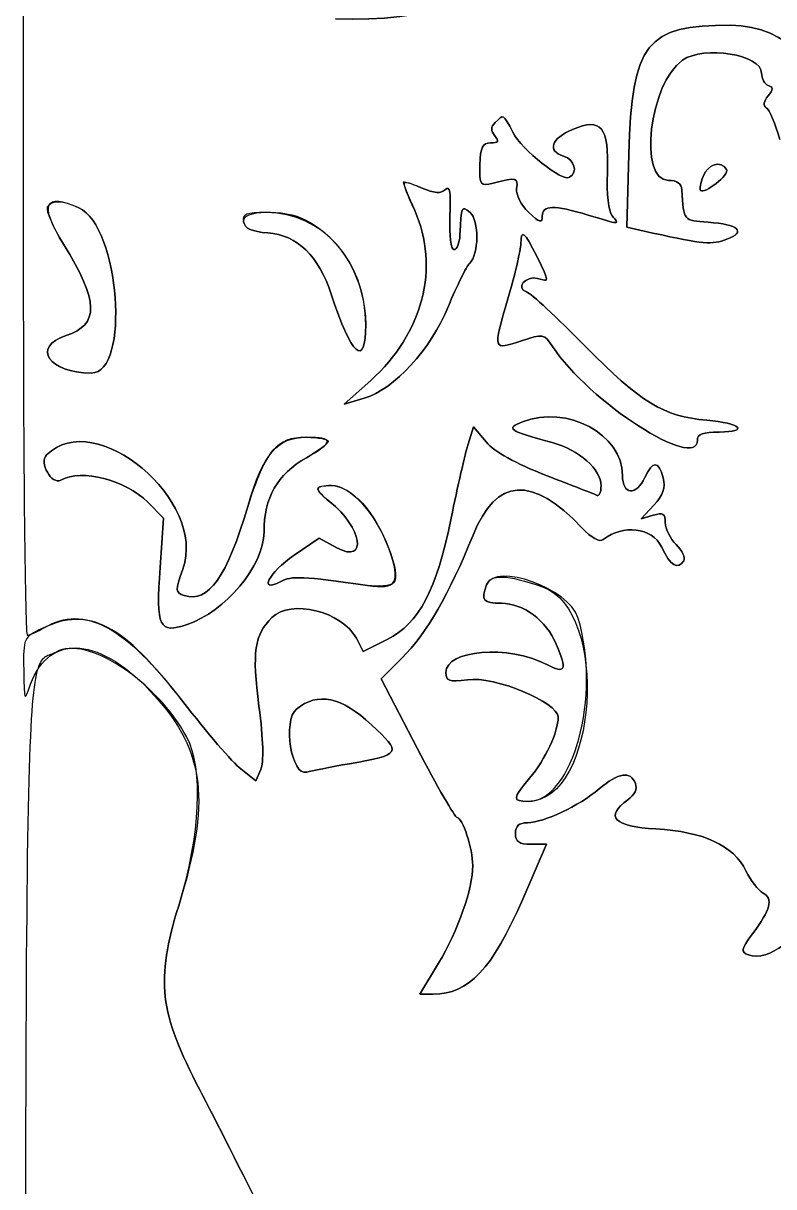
# Model space of a CAD drawing. Extents: x 0 to 106, y 0 to 59.
# Drawn here: x 0 to 6.19, y 14.62 to 24.21 of the extents above; entities that cross this region are included whole.
import ezdxf

# ---------------------------------------------------------------- set-up
doc = ezdxf.new("R2010")
doc.units = 0
doc.layers.get('0').update_dxf_attribs({"linetype": 'CONTINUOUS'})

msp = doc.modelspace()

# ---------------------------------------------------------------- linework, layer by layer
at = {"color": 7}
for p, q in [((0, 25.45679), (0, 22.310104)), ((4.991094, 23.126872), (4.97469, 22.525739)), ((4.97469, 22.525739), (4.991094, 23.126872)), ((4.97469, 22.525739), (5.188209, 22.478379)), ((5.188209, 22.478379), (4.97469, 22.525739)), ((2.863847, 21.264472), (2.645301, 21.067887)), ((2.645301, 21.067887), (2.863847, 21.264472)), ((2.645301, 21.067887), (2.81093, 21.118157)), ((2.81093, 21.118157), (2.645301, 21.067887)), ((3.710777, 20.882414), (3.666592, 20.739539)), ((3.666592, 20.739539), (3.710777, 20.882414)), ((3.816081, 20.757001), (3.710777, 20.882414)), ((3.710777, 20.882414), (3.816081, 20.757001)), ((1.026847, 20.260115), (1.156757, 20.130469)), ((1.156757, 20.130469), (1.026847, 20.260115)), ((5.093223, 20.122796), (5.197734, 20.236037)), ((5.197734, 20.236037), (5.093223, 20.122796)), ((1.156757, 20.130469), (1.128447, 19.724069)), ((1.128447, 19.724069), (1.156757, 20.130469)), ((5.192442, 20.153488), (5.093223, 20.122796)), ((5.093223, 20.122796), (5.192442, 20.153488)), ((2.439191, 19.963782), (2.233875, 19.82514)), ((2.233875, 19.82514), (2.439191, 19.963782)), ((2.584976, 19.885465), (2.439191, 19.963782)), ((2.439191, 19.963782), (2.584976, 19.885465)), ((2.802728, 19.031126), (2.745314, 19.140928)), ((2.745314, 19.140928), (2.802728, 19.031126)), ((2.999842, 19.130345), (2.802728, 19.031126)), ((2.802728, 19.031126), (2.999842, 19.130345)), ((2.950365, 18.80676), (3.121286, 18.977681)), ((3.121286, 18.977681), (2.950365, 18.80676)), ((3.247228, 18.235525), (2.950365, 18.80676)), ((2.950365, 18.80676), (3.247228, 18.235525)), ((1.916375, 17.966709), (1.793079, 18.063546)), ((1.793079, 18.063546), (1.916375, 17.966709)), ((1.957385, 18.058784), (1.916375, 17.966709)), ((1.916375, 17.966709), (1.957385, 18.058784)), ((4.312439, 17.443893), (4.116383, 16.992514)), ((4.116383, 16.992514), (4.312439, 17.443893)), ((4.184645, 17.443893), (4.312439, 17.443893)), ((4.312439, 17.443893), (4.184645, 17.443893)), ((3.269717, 16.209084), (3.422382, 16.462819)), ((3.422382, 16.462819), (3.269717, 16.209084)), ((3.378725, 16.209084), (3.269717, 16.209084)), ((3.269717, 16.209084), (3.378725, 16.209084))]:
    msp.add_line(p, q, dxfattribs=at)
for points in [[(2.572276, 24.241825), (4.088072, 24.180971), (4.826524, 25.059651), (4.083839, 26.04046)], [(4.083839, 26.04046), (4.826524, 25.059651), (4.088072, 24.180971), (2.572276, 24.241825)], [(5.829293, 24.189702), (5.135292, 24.193141), (5.015701, 24.041271), (4.991094, 23.126872)], [(4.991094, 23.126872), (5.015701, 24.041271), (5.135292, 24.193141), (5.829293, 24.189702)], [(6.476464, 23.474269), (6.652676, 23.80394), (6.306072, 24.187321), (5.829293, 24.189702)], [(5.829293, 24.189702), (6.306072, 24.187321), (6.652676, 23.80394), (6.476464, 23.474269)], [(5.434006, 23.901835), (5.610748, 24.02566), (6.08541, 23.948137), (6.08541, 23.795473)], [(6.08541, 23.795473), (6.08541, 23.948137), (5.610748, 24.02566), (5.434006, 23.901835)], [(5.318648, 22.91203), (5.066236, 22.91203), (5.159369, 23.709484), (5.434006, 23.901835)], [(5.434006, 23.901835), (5.159369, 23.709484), (5.066236, 22.91203), (5.318648, 22.91203)], [(6.08541, 23.795473), (6.08541, 23.750229), (6.110281, 23.704721), (6.140443, 23.694402)], [(6.140443, 23.694402), (6.110281, 23.704721), (6.08541, 23.750229), (6.08541, 23.795473)], [(6.140443, 23.694402), (6.184099, 23.67985), (6.183835, 23.661594), (6.138326, 23.606561)], [(6.138326, 23.606561), (6.183835, 23.661594), (6.184099, 23.67985), (6.140443, 23.694402)], [(6.138326, 23.606561), (6.102872, 23.563434), (6.097581, 23.526921), (6.124568, 23.510253)], [(6.124568, 23.510253), (6.097581, 23.526921), (6.102872, 23.563434), (6.138326, 23.606561)], [(6.124568, 23.510253), (6.148381, 23.4957), (6.198651, 23.377432), (6.236487, 23.247522)], [(6.236487, 23.247522), (6.198651, 23.377432), (6.148381, 23.4957), (6.124568, 23.510253)], [(3.890429, 23.389338), (3.852594, 23.351238), (3.851535, 23.321605), (3.886989, 23.279007)], [(3.886989, 23.279007), (3.851535, 23.321605), (3.852594, 23.351238), (3.890429, 23.389338)], [(4.03542, 23.307847), (3.956575, 23.459982), (3.959485, 23.458394), (3.890429, 23.389338)], [(3.890429, 23.389338), (3.959485, 23.458394), (3.956575, 23.459982), (4.03542, 23.307847)], [(4.814088, 22.973943), (4.828111, 23.354678), (4.766728, 23.431142), (4.528339, 23.331394)], [(4.528339, 23.331394), (4.766728, 23.431142), (4.828111, 23.354678), (4.814088, 22.973943)], [(4.503468, 22.93743), (4.442085, 22.899595), (4.111091, 23.161532), (4.03542, 23.307847)], [(4.03542, 23.307847), (4.111091, 23.161532), (4.442085, 22.899595), (4.503468, 22.93743)], [(4.528339, 23.331394), (4.35001, 23.257047), (4.315614, 23.154388), (4.453726, 23.110468)], [(4.453726, 23.110468), (4.315614, 23.154388), (4.35001, 23.257047), (4.528339, 23.331394)], [(3.852064, 23.220534), (3.78486, 23.220534), (3.767927, 23.186138), (3.764223, 23.040882)], [(3.764223, 23.040882), (3.767927, 23.186138), (3.78486, 23.220534), (3.852064, 23.220534)], [(3.886989, 23.279007), (3.924296, 23.234028), (3.916358, 23.220534), (3.852064, 23.220534)], [(3.852064, 23.220534), (3.916358, 23.220534), (3.924296, 23.234028), (3.886989, 23.279007)], [(4.453726, 23.110468), (4.543949, 23.081893), (4.573053, 22.980293), (4.503468, 22.93743)], [(4.503468, 22.93743), (4.573053, 22.980293), (4.543949, 23.081893), (4.453726, 23.110468)], [(3.764223, 23.040882), (3.75946, 22.868374), (3.763958, 22.862289), (3.874289, 22.889805)], [(3.874289, 22.889805), (3.763958, 22.862289), (3.75946, 22.868374), (3.764223, 23.040882)], [(5.582173, 22.828687), (5.613923, 22.793762), (5.822679, 22.961507), (5.797543, 23.001989)], [(5.797543, 23.001989), (5.822679, 22.961507), (5.613923, 22.793762), (5.582173, 22.828687)], [(5.797543, 23.001989), (5.750448, 23.078188), (5.642233, 23.046174), (5.604133, 22.945103)], [(5.604133, 22.945103), (5.642233, 23.046174), (5.750448, 23.078188), (5.797543, 23.001989)], [(3.226326, 22.664116), (3.106205, 22.93452), (3.103559, 22.92473), (3.280565, 22.850647)], [(3.280565, 22.850647), (3.19828, 22.885043), (3.130811, 22.905416), (3.130811, 22.896155)], [(3.874289, 22.889805), (4.069552, 22.939018), (4.079341, 22.936637), (4.066641, 22.843768)], [(4.066641, 22.843768), (4.079341, 22.936637), (4.069552, 22.939018), (3.874289, 22.889805)], [(4.854305, 22.620724), (4.824142, 22.657237), (4.807738, 22.801699), (4.814088, 22.973943)], [(4.814088, 22.973943), (4.807738, 22.801699), (4.824142, 22.657237), (4.854305, 22.620724)], [(5.428715, 22.834772), (5.42554, 22.885307), (5.387704, 22.91203), (5.318648, 22.91203)], [(5.318648, 22.91203), (5.387704, 22.91203), (5.42554, 22.885307), (5.428715, 22.834772)], [(5.604133, 22.945103), (5.583496, 22.890334), (5.573442, 22.838212), (5.582173, 22.828687)], [(5.582173, 22.828687), (5.573442, 22.838212), (5.583496, 22.890334), (5.604133, 22.945103)], [(0.331787, 22.386833), (0.130175, 22.713593), (0.173302, 22.815457), (0.458787, 22.685283)], [(3.130811, 22.896155), (3.130811, 22.88663), (3.173938, 22.782385), (3.226326, 22.664116)], [(3.479267, 22.836889), (3.443284, 22.80117), (3.390367, 22.80461), (3.280565, 22.850647)], [(3.280565, 22.850647), (3.390367, 22.80461), (3.443284, 22.80117), (3.479267, 22.836889)], [(3.517102, 22.61411), (3.525304, 22.813341), (3.51525, 22.872872), (3.479267, 22.836889)], [(3.479267, 22.836889), (3.51525, 22.872872), (3.525304, 22.813341), (3.517102, 22.61411)], [(4.066641, 22.843768), (4.059762, 22.79191), (4.102095, 22.708566), (4.16586, 22.648506)], [(4.16586, 22.648506), (4.102095, 22.708566), (4.059762, 22.79191), (4.066641, 22.843768)], [(5.64435, 22.567279), (5.438504, 22.581831), (5.44459, 22.574422), (5.428715, 22.834772)], [(5.428715, 22.834772), (5.44459, 22.574422), (5.438504, 22.581831), (5.64435, 22.567279)], [(0.458787, 22.685283), (0.322791, 22.747195), (0.234156, 22.749312), (0.198437, 22.691368)], [(0.198437, 22.691368), (0.183356, 22.667026), (0.243416, 22.529972), (0.331787, 22.386833)], [(0.560122, 21.325061), (0.884501, 21.323474), (0.794543, 22.532354), (0.458787, 22.685283)], [(0.458787, 22.685283), (0.794543, 22.532354), (0.884501, 21.323474), (0.560122, 21.325061)], [(1.816098, 22.570189), (1.797313, 22.669143), (2.14762, 22.679462), (2.328331, 22.58527)], [(2.005275, 22.647447), (1.835148, 22.647447), (1.803927, 22.634747), (1.816098, 22.570189)], [(2.822307, 21.72273), (2.822307, 22.244487), (2.466443, 22.647447), (2.005275, 22.647447)], [(3.226326, 22.664116), (3.435082, 22.192894), (3.295117, 21.65235), (2.863847, 21.264472)], [(2.863847, 21.264472), (3.295117, 21.65235), (3.435082, 22.192894), (3.226326, 22.664116)], [(3.68326, 22.646389), (3.610236, 22.706978), (3.609442, 22.704862), (3.599123, 22.460916)], [(3.599123, 22.460916), (3.609442, 22.704862), (3.610236, 22.706978), (3.68326, 22.646389)], [(3.678763, 22.228348), (3.756021, 22.300314), (3.758931, 22.583418), (3.68326, 22.646389)], [(3.68326, 22.646389), (3.758931, 22.583418), (3.756021, 22.300314), (3.678763, 22.228348)], [(4.16586, 22.648506), (4.257935, 22.562252), (4.277514, 22.556695), (4.277514, 22.617549)], [(4.277514, 22.617549), (4.277514, 22.556695), (4.257935, 22.562252), (4.16586, 22.648506)], [(4.277514, 22.617549), (4.277514, 22.709095), (4.374616, 22.711212), (4.656397, 22.625751)], [(4.656397, 22.625751), (4.374616, 22.711212), (4.277514, 22.709095), (4.277514, 22.617549)], [(4.656397, 22.625751), (4.921774, 22.545318), (4.917011, 22.545318), (4.854305, 22.620724)], [(4.854305, 22.620724), (4.917011, 22.545318), (4.921774, 22.545318), (4.656397, 22.625751)], [(1.816098, 22.570189), (1.826946, 22.514097), (1.88145, 22.489227), (2.016916, 22.479437)], [(2.016916, 22.479437), (1.88145, 22.489227), (1.826946, 22.514097), (1.816098, 22.570189)], [(2.328331, 22.58527), (2.627839, 22.428637), (2.822307, 22.089442), (2.822307, 21.72273)], [(3.549911, 22.341325), (3.523981, 22.341854), (3.510488, 22.455095), (3.517102, 22.61411)], [(3.517102, 22.61411), (3.510488, 22.455095), (3.523981, 22.341854), (3.549911, 22.341325)], [(5.798337, 22.426785), (5.962643, 22.489227), (5.896498, 22.549816), (5.64435, 22.567279)], [(5.64435, 22.567279), (5.896498, 22.549816), (5.962643, 22.489227), (5.798337, 22.426785)], [(2.016916, 22.479437), (2.256893, 22.461975), (2.435222, 22.289202), (2.53788, 21.975142)], [(2.53788, 21.975142), (2.435222, 22.289202), (2.256893, 22.461975), (2.016916, 22.479437)], [(3.599123, 22.460916), (3.596213, 22.39477), (3.573988, 22.34106), (3.549911, 22.341325)], [(3.549911, 22.341325), (3.573988, 22.34106), (3.596213, 22.39477), (3.599123, 22.460916)], [(4.23227, 22.286291), (4.134375, 22.488697), (4.101037, 22.514627), (4.101037, 22.387891)], [(4.101037, 22.387891), (4.101037, 22.514627), (4.134375, 22.488697), (4.23227, 22.286291)], [(5.188209, 22.478379), (5.607573, 22.38551), (5.674777, 22.379689), (5.798337, 22.426785)], [(5.798337, 22.426785), (5.674777, 22.379689), (5.607573, 22.38551), (5.188209, 22.478379)], [(0.331787, 22.386833), (0.623358, 21.914288), (0.628914, 21.724317), (0.353218, 21.6333)], [(0.353218, 21.6333), (0.628914, 21.724317), (0.623358, 21.914288), (0.331787, 22.386833)], [(4.101037, 22.387891), (4.101037, 22.342118), (4.052883, 22.138654), (3.994145, 21.935983)], [(3.994145, 21.935983), (4.052883, 22.138654), (4.101037, 22.342118), (4.101037, 22.387891)], [(0, 22.310104), (0, 20.579731), (0.014817, 19.164476), (0.033073, 19.16527)], [(4.238356, 22.103994), (4.339691, 22.077535), (4.34022, 22.063248), (4.23227, 22.286291)], [(4.23227, 22.286291), (4.34022, 22.063248), (4.339691, 22.077535), (4.238356, 22.103994)], [(3.504138, 21.875659), (3.574252, 22.045521), (3.652833, 22.204271), (3.678763, 22.228348)], [(3.678763, 22.228348), (3.652833, 22.204271), (3.574252, 22.045521), (3.504138, 21.875659)], [(4.148397, 21.993663), (4.053148, 22.023031), (4.140195, 22.129923), (4.238356, 22.103994)], [(4.238356, 22.103994), (4.140195, 22.129923), (4.053148, 22.023031), (4.148397, 21.993663)], [(2.53788, 21.975142), (2.704568, 21.46529), (2.822307, 21.36078), (2.822307, 21.72273)], [(2.822307, 21.72273), (2.822307, 21.36078), (2.704568, 21.46529), (2.53788, 21.975142)], [(4.630203, 21.547576), (4.399751, 21.781996), (4.183058, 21.982815), (4.148397, 21.993663)], [(4.148397, 21.993663), (4.183058, 21.982815), (4.399751, 21.781996), (4.630203, 21.547576)], [(2.81093, 21.118157), (3.062019, 21.194093), (3.354913, 21.514503), (3.504138, 21.875659)], [(3.504138, 21.875659), (3.354913, 21.514503), (3.062019, 21.194093), (2.81093, 21.118157)], [(3.994145, 21.935983), (3.870056, 21.507359), (3.868469, 21.512386), (4.107652, 21.591232)], [(4.107652, 21.591232), (3.868469, 21.512386), (3.870056, 21.507359), (3.994145, 21.935983)], [(0.353218, 21.6333), (0.066675, 21.538844), (0.209021, 21.326649), (0.560122, 21.325061)], [(0.560122, 21.325061), (0.209021, 21.326649), (0.066675, 21.538844), (0.353218, 21.6333)], [(4.107652, 21.591232), (4.284393, 21.649705), (4.293389, 21.647853), (4.361387, 21.544136)], [(4.361387, 21.544136), (4.293389, 21.647853), (4.284393, 21.649705), (4.107652, 21.591232)], [(4.361387, 21.544136), (4.659572, 21.088789), (5.556244, 20.510145), (5.556244, 20.773141)], [(5.556244, 20.773141), (5.556244, 20.510145), (4.659572, 21.088789), (4.361387, 21.544136)], [(5.634296, 20.936124), (5.278167, 20.966551), (5.085551, 21.083762), (4.630203, 21.547576)], [(4.630203, 21.547576), (5.085551, 21.083762), (5.278167, 20.966551), (5.634296, 20.936124)], [(1.315507, 19.710311), (1.518177, 20.274137), (0.592137, 21.049366), (0.192881, 20.65011)], [(0.192881, 20.65011), (0.592137, 21.049366), (1.518177, 20.274137), (1.315507, 19.710311)], [(4.938972, 20.480777), (4.938972, 20.821295), (4.480978, 21.066828), (4.11506, 20.922895)], [(4.11506, 20.922895), (4.480978, 21.066828), (4.938972, 20.821295), (4.938972, 20.480777)], [(4.11506, 20.922895), (3.972979, 20.866803), (3.997056, 20.850135), (4.360064, 20.752239)], [(4.360064, 20.752239), (3.997056, 20.850135), (3.972979, 20.866803), (4.11506, 20.922895)], [(5.735366, 20.839287), (5.988837, 20.839287), (5.912637, 20.912576), (5.634296, 20.936124)], [(5.634296, 20.936124), (5.912637, 20.912576), (5.988837, 20.839287), (5.735366, 20.839287)], [(5.556244, 20.773141), (5.556244, 20.821031), (5.605456, 20.839287), (5.735366, 20.839287)], [(5.735366, 20.839287), (5.605456, 20.839287), (5.556244, 20.821031), (5.556244, 20.773141)], [(1.852875, 20.233656), (1.979081, 20.663339), (2.092587, 20.795366), (2.334945, 20.795366)], [(2.334945, 20.795366), (2.201595, 20.795366), (2.130952, 20.767585), (2.055016, 20.685829)], [(2.334681, 20.627356), (2.559841, 20.755943), (2.559841, 20.795366), (2.334945, 20.795366)], [(2.513274, 20.762293), (2.51301, 20.744037), (2.432576, 20.683183), (2.334681, 20.627356)], [(2.334945, 20.795366), (2.433106, 20.795366), (2.513274, 20.780285), (2.513274, 20.762293)], [(3.666592, 20.739539), (3.64225, 20.661222), (3.579279, 20.387114), (3.526892, 20.130469)], [(3.526892, 20.130469), (3.579279, 20.387114), (3.64225, 20.661222), (3.666592, 20.739539)], [(4.308999, 20.4821), (4.059498, 20.578408), (3.884079, 20.676304), (3.816081, 20.757001)], [(3.816081, 20.757001), (3.884079, 20.676304), (4.059498, 20.578408), (4.308999, 20.4821)], [(4.360064, 20.752239), (4.581784, 20.692443), (4.762495, 20.5329), (4.762495, 20.396639)], [(4.762495, 20.396639), (4.762495, 20.5329), (4.581784, 20.692443), (4.360064, 20.752239)], [(0.192881, 20.65011), (0.128852, 20.586081), (0.233362, 20.402196), (0.310356, 20.443471)], [(0.310356, 20.443471), (0.233362, 20.402196), (0.128852, 20.586081), (0.192881, 20.65011)], [(2.055016, 20.685829), (1.999189, 20.625504), (1.908173, 20.422039), (1.852875, 20.233656)], [(1.984637, 20.014581), (1.984637, 20.300067), (2.092852, 20.489243), (2.334681, 20.627356)], [(2.334681, 20.627356), (2.092852, 20.489243), (1.984637, 20.300067), (1.984637, 20.014581)], [(5.274198, 20.461991), (5.23848, 20.604602), (5.187415, 20.605395), (5.123386, 20.464637)], [(5.123386, 20.464637), (5.187415, 20.605395), (5.23848, 20.604602), (5.274198, 20.461991)], [(0.310356, 20.443471), (0.485245, 20.537133), (0.841109, 20.446116), (1.026847, 20.260115)], [(1.026847, 20.260115), (0.841109, 20.446116), (0.485245, 20.537133), (0.310356, 20.443471)], [(3.707337, 19.990504), (3.898366, 20.464902), (4.192318, 20.484481), (4.604539, 20.050565)], [(4.604539, 20.050565), (4.192318, 20.484481), (3.898366, 20.464902), (3.707337, 19.990504)], [(4.729422, 20.317529), (4.711166, 20.325731), (4.521989, 20.39955), (4.308999, 20.4821)], [(4.308999, 20.4821), (4.521989, 20.39955), (4.711166, 20.325731), (4.729422, 20.317529)], [(5.123386, 20.464637), (5.053271, 20.31065), (4.938972, 20.320704), (4.938972, 20.480777)], [(4.938972, 20.480777), (4.938972, 20.320704), (5.053271, 20.31065), (5.123386, 20.464637)], [(5.197734, 20.236037), (5.275257, 20.31991), (5.2951, 20.378648), (5.274198, 20.461991)], [(5.274198, 20.461991), (5.2951, 20.378648), (5.275257, 20.31991), (5.197734, 20.236037)], [(2.526503, 20.265406), (2.395535, 20.368329), (2.398974, 20.398491), (2.54132, 20.398491)], [(2.54132, 20.398491), (2.477556, 20.398491), (2.425433, 20.386321), (2.425433, 20.371769)], [(2.425433, 20.371769), (2.425433, 20.356952), (2.470941, 20.309062), (2.526503, 20.265406)], [(3.015188, 19.874088), (2.911736, 20.163806), (2.699805, 20.398491), (2.54132, 20.398491)], [(2.54132, 20.398491), (2.615668, 20.398491), (2.706949, 20.345839), (2.795055, 20.252177)], [(4.762495, 20.396639), (4.762495, 20.345046), (4.747678, 20.309592), (4.729422, 20.317529)], [(4.729422, 20.317529), (4.747678, 20.309592), (4.762495, 20.345046), (4.762495, 20.396639)], [(1.852875, 20.233656), (1.679573, 19.644694), (1.527173, 19.429588), (1.327149, 19.493088)], [(1.327149, 19.493088), (1.527173, 19.429588), (1.679573, 19.644694), (1.852875, 20.233656)], [(2.526503, 20.265406), (2.793732, 20.055063), (2.841093, 19.747353), (2.584976, 19.885465)], [(2.584976, 19.885465), (2.841093, 19.747353), (2.793732, 20.055063), (2.526503, 20.265406)], [(2.795055, 20.252177), (2.959361, 20.077552), (3.121021, 19.665332), (3.05223, 19.59654)], [(3.526892, 20.130469), (3.403861, 19.530395), (3.263103, 19.263166), (2.999842, 19.130345)], [(2.999842, 19.130345), (3.263103, 19.263166), (3.403861, 19.530395), (3.526892, 20.130469)], [(5.291661, 20.092633), (5.291661, 20.166981), (5.27314, 20.178094), (5.192442, 20.153488)], [(5.192442, 20.153488), (5.27314, 20.178094), (5.291661, 20.166981), (5.291661, 20.092633)], [(4.604539, 20.050565), (4.685236, 19.965369), (4.751118, 19.929121), (4.781015, 19.953198)], [(4.781015, 19.953198), (4.751118, 19.929121), (4.685236, 19.965369), (4.604539, 20.050565)], [(4.781015, 19.953198), (4.942147, 20.082844), (5.183711, 20.052681), (5.259646, 19.893667)], [(5.259646, 19.893667), (5.183711, 20.052681), (4.942147, 20.082844), (4.781015, 19.953198)], [(5.381354, 19.911659), (5.332142, 19.961136), (5.291661, 20.042627), (5.291661, 20.092633)], [(5.291661, 20.092633), (5.291661, 20.042627), (5.332142, 19.961136), (5.381354, 19.911659)], [(1.350167, 19.253641), (1.664756, 19.357357), (1.984373, 19.741003), (1.984637, 20.014581)], [(1.984637, 20.014581), (1.984373, 19.741003), (1.664756, 19.357357), (1.350167, 19.253641)], [(3.121286, 18.977681), (3.326073, 19.182468), (3.509429, 19.499174), (3.707337, 19.990504)], [(3.707337, 19.990504), (3.509429, 19.499174), (3.326073, 19.182468), (3.121286, 18.977681)], [(2.837124, 19.574844), (3.079747, 19.53992), (3.113878, 19.597599), (3.015188, 19.874088)], [(5.259646, 19.893667), (5.334259, 19.737034), (5.395642, 19.699463), (5.445119, 19.779367)], [(5.445119, 19.779367), (5.395642, 19.699463), (5.334259, 19.737034), (5.259646, 19.893667)], [(5.445119, 19.779367), (5.459406, 19.802915), (5.430831, 19.862446), (5.381354, 19.911659)], [(5.381354, 19.911659), (5.430831, 19.862446), (5.459406, 19.802915), (5.445119, 19.779367)], [(2.233875, 19.82514), (2.022737, 19.682794), (1.932779, 19.506317), (2.123014, 19.608182)], [(2.123014, 19.608182), (1.932779, 19.506317), (2.022737, 19.682794), (2.233875, 19.82514)], [(4.57173, 19.310526), (4.497647, 19.55209), (3.891752, 19.768255), (3.818992, 19.579078)], [(1.128447, 19.724069), (1.093522, 19.226653), (1.11707, 19.176647), (1.350167, 19.253641)], [(1.350167, 19.253641), (1.11707, 19.176647), (1.093522, 19.226653), (1.128447, 19.724069)], [(1.327149, 19.493088), (1.251213, 19.517165), (1.250419, 19.529601), (1.315507, 19.710311)], [(1.315507, 19.710311), (1.250419, 19.529601), (1.251213, 19.517165), (1.327149, 19.493088)], [(2.123014, 19.608182), (2.212443, 19.655807), (2.301343, 19.651838), (2.837124, 19.574844)], [(2.837124, 19.574844), (2.301343, 19.651838), (2.212443, 19.655807), (2.123014, 19.608182)], [(3.818992, 19.579078), (3.854446, 19.671153), (3.986208, 19.666919), (4.279101, 19.564261)], [(0.270668, 19.027158), (0.004498, 18.878197), (0.023019, 19.566907), (0.010848, 9.36141)], [(3.05223, 19.59654), (3.02683, 19.57114), (2.929993, 19.561615), (2.837124, 19.574844)], [(3.818992, 19.579078), (3.770837, 19.452872), (3.790681, 19.428265), (3.9407, 19.428265)], [(3.9407, 19.428265), (3.790681, 19.428265), (3.770837, 19.452872), (3.818992, 19.579078)], [(4.279101, 19.564261), (4.837636, 19.367941), (4.732861, 17.796582), (4.161362, 17.796582)], [(2.745314, 19.140928), (2.629691, 19.361326), (2.204241, 19.465572), (2.049989, 19.311055)], [(2.049989, 19.311055), (2.204241, 19.465572), (2.629691, 19.361326), (2.745314, 19.140928)], [(1.316301, 18.618112), (0.820737, 19.26052), (0.541601, 19.405511), (0.155839, 19.221626)], [(0.176477, 19.229828), (0.506941, 19.41874), (0.833701, 19.243587), (1.316301, 18.618112)], [(3.9407, 19.428265), (4.122733, 19.428265), (4.310851, 19.288301), (4.393137, 19.091451)], [(4.393137, 19.091451), (4.310851, 19.288301), (4.122733, 19.428265), (3.9407, 19.428265)], [(2.049989, 19.311055), (1.904733, 19.165799), (1.884625, 19.029274), (1.942833, 18.580012)], [(1.942833, 18.580012), (1.884625, 19.029274), (1.904733, 19.165799), (2.049989, 19.311055)], [(4.161362, 17.796582), (4.531778, 17.796582), (4.768315, 18.668912), (4.57173, 19.310526)], [(0.155839, 19.221626), (0.002117, 19.148337), (0, 19.143839), (0.00344, 18.879785)], [(0.033073, 19.16527), (0.051329, 19.166064), (0.115887, 19.195168), (0.176477, 19.229828)], [(0.06059, 18.761516), (0.216958, 19.193316), (0.644789, 19.153628), (1.082674, 18.666795)], [(1.348315, 18.324425), (1.099607, 18.789562), (0.520699, 19.167387), (0.270668, 19.027158)], [(4.314291, 18.924764), (3.998379, 19.088276), (3.483765, 19.046472), (3.483765, 18.85756)], [(3.483765, 18.85756), (3.483765, 19.046472), (3.998379, 19.088276), (4.314291, 18.924764)], [(4.393137, 19.091451), (4.483889, 18.873699), (4.47013, 18.844331), (4.314291, 18.924764)], [(4.314291, 18.924764), (4.47013, 18.844331), (4.483889, 18.873699), (4.393137, 19.091451)], [(0.00344, 18.879785), (0.006615, 18.615996), (0.007408, 18.614408), (0.06059, 18.761516)], [(3.483765, 18.85756), (3.483765, 18.786916), (3.508636, 18.77845), (3.660771, 18.799087)], [(3.660771, 18.799087), (3.508636, 18.77845), (3.483765, 18.786916), (3.483765, 18.85756)], [(3.660771, 18.799087), (3.886196, 18.829249), (4.40663, 18.613879), (4.408483, 18.489789)], [(4.408483, 18.489789), (4.40663, 18.613879), (3.886196, 18.829249), (3.660771, 18.799087)], [(2.252925, 18.557258), (2.426226, 18.699604), (2.624664, 18.658064), (2.870461, 18.428142)], [(2.870461, 18.428142), (2.624664, 18.658064), (2.426226, 18.699604), (2.252925, 18.557258)], [(1.082674, 18.666795), (1.499921, 18.202717), (1.546223, 17.798699), (1.281111, 16.937481)], [(1.793079, 18.063546), (1.725081, 18.116992), (1.510769, 18.366494), (1.316301, 18.618112)], [(1.316301, 18.618112), (1.510769, 18.366494), (1.725081, 18.116992), (1.793079, 18.063546)], [(1.942833, 18.580012), (1.978552, 18.304846), (1.983844, 18.117786), (1.957385, 18.058784)], [(1.957385, 18.058784), (1.983844, 18.117786), (1.978552, 18.304846), (1.942833, 18.580012)], [(2.336533, 18.037352), (2.210062, 18.000311), (2.135979, 18.461479), (2.252925, 18.557258)], [(2.252925, 18.557258), (2.135979, 18.461479), (2.210062, 18.000311), (2.336533, 18.037352)], [(2.870461, 18.428142), (3.122609, 18.192134), (3.117053, 18.182079), (2.689751, 18.106938)], [(2.689751, 18.106938), (3.117053, 18.182079), (3.122609, 18.192134), (2.870461, 18.428142)], [(4.408483, 18.489789), (4.410335, 18.369933), (4.303972, 18.143186), (4.173797, 17.988669)], [(4.173797, 17.988669), (4.303972, 18.143186), (4.410335, 18.369933), (4.408483, 18.489789)], [(1.281111, 16.937481), (1.461557, 17.523532), (1.48775, 18.063546), (1.348315, 18.324425)], [(3.575575, 17.66429), (3.558377, 17.66429), (3.410475, 17.921465), (3.247228, 18.235525)], [(3.247228, 18.235525), (3.410475, 17.921465), (3.558377, 17.66429), (3.575575, 17.66429)], [(2.689751, 18.106938), (2.532324, 18.079421), (2.37331, 18.047936), (2.336533, 18.037352)], [(2.336533, 18.037352), (2.37331, 18.047936), (2.532324, 18.079421), (2.689751, 18.106938)], [(5.045334, 17.944748), (5.005382, 18.048994), (4.905634, 18.034177), (4.746884, 17.900034)], [(4.746884, 17.900034), (4.905634, 18.034177), (5.005382, 18.048994), (5.045334, 17.944748)], [(4.173797, 17.988669), (4.030393, 17.818542), (4.02907, 17.796582), (4.161362, 17.796582)], [(4.161362, 17.796582), (4.02907, 17.796582), (4.030393, 17.818542), (4.173797, 17.988669)], [(4.983951, 17.810076), (5.040042, 17.849234), (5.062796, 17.899505), (5.045334, 17.944748)], [(5.045334, 17.944748), (5.062796, 17.899505), (5.040042, 17.849234), (4.983951, 17.810076)], [(4.746884, 17.900034), (4.578874, 17.758217), (4.291537, 17.622486), (4.15607, 17.621163)], [(4.15607, 17.621163), (4.291537, 17.622486), (4.578874, 17.758217), (4.746884, 17.900034)], [(5.214402, 17.569305), (4.868857, 17.587032), (4.787365, 17.672228), (4.983951, 17.810076)], [(4.983951, 17.810076), (4.787365, 17.672228), (4.868857, 17.587032), (5.214402, 17.569305)], [(3.704162, 17.269003), (3.704162, 17.408174), (3.620819, 17.66429), (3.575575, 17.66429)], [(3.575575, 17.66429), (3.620819, 17.66429), (3.704162, 17.408174), (3.704162, 17.269003)], [(4.15607, 17.621163), (4.08675, 17.620634), (4.056852, 17.593911), (4.056852, 17.531999)], [(4.056852, 17.531999), (4.056852, 17.593911), (4.08675, 17.620634), (4.15607, 17.621163)], [(5.956558, 17.225612), (5.857075, 17.432516), (5.604927, 17.549197), (5.214402, 17.569305)], [(5.214402, 17.569305), (5.604927, 17.549197), (5.857075, 17.432516), (5.956558, 17.225612)], [(4.056852, 17.531999), (4.056852, 17.464266), (4.08622, 17.443893), (4.184645, 17.443893)], [(4.184645, 17.443893), (4.08622, 17.443893), (4.056852, 17.464266), (4.056852, 17.531999)], [(3.422382, 16.462819), (3.584306, 16.7319), (3.704162, 17.074535), (3.704162, 17.269003)], [(3.704162, 17.269003), (3.704162, 17.074535), (3.584306, 16.7319), (3.422382, 16.462819)], [(6.09811, 17.040668), (6.058687, 17.062893), (5.994922, 17.146237), (5.956558, 17.225612)], [(5.956558, 17.225612), (5.994922, 17.146237), (6.058687, 17.062893), (6.09811, 17.040668)], [(4.116383, 16.992514), (3.864764, 16.412813), (3.673206, 16.209084), (3.378725, 16.209084)], [(3.378725, 16.209084), (3.673206, 16.209084), (3.864764, 16.412813), (4.116383, 16.992514)], [(6.010268, 16.704912), (6.160287, 16.907847), (6.182776, 16.993308), (6.09811, 17.040668)], [(6.09811, 17.040668), (6.182776, 16.993308), (6.160287, 16.907847), (6.010268, 16.704912)], [(1.281111, 16.937481), (1.090082, 16.316769), (1.119451, 16.063298), (1.457323, 15.416657)], [(1.457323, 15.416657), (1.119451, 16.063298), (1.090082, 16.316769), (1.281111, 16.937481)], [(6.494191, 16.927956), (6.410053, 16.678189), (6.13912, 16.471021), (5.977725, 16.532669)], [(5.977725, 16.532669), (6.13912, 16.471021), (6.410053, 16.678189), (6.494191, 16.927956)], [(5.977725, 16.532669), (5.911843, 16.558069), (5.915283, 16.57659), (6.010268, 16.704912)], [(6.010268, 16.704912), (5.915283, 16.57659), (5.911843, 16.558069), (5.977725, 16.532669)], [(1.457323, 15.416657), (1.577973, 15.185412), (1.815569, 14.715777), (1.985167, 14.372613)], [(1.985167, 14.372613), (1.815569, 14.715777), (1.577973, 15.185412), (1.457323, 15.416657)]]:
    msp.add_open_spline(points, degree=3, dxfattribs=at)

doc.saveas('drawing.dxf')
